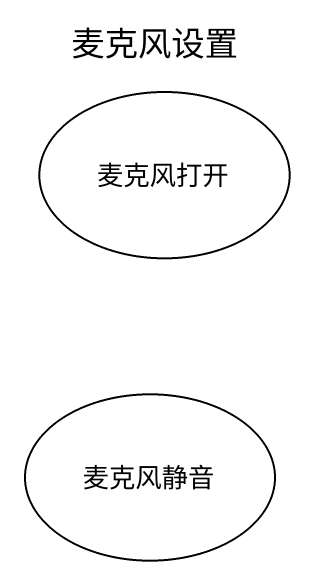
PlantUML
@startuml
title 麦克风设置
usecase 麦克风打开
usecase 麦克风静音
@enduml
